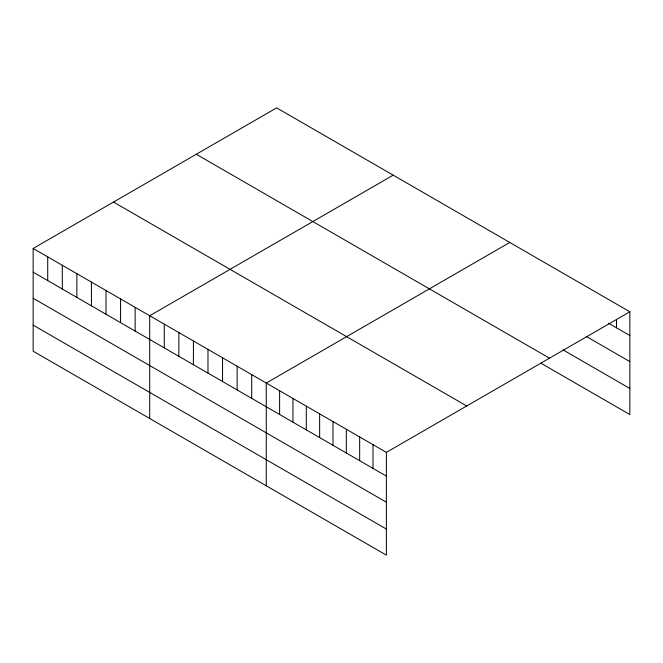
<?xml version="1.0" encoding="UTF-8"?>
<svg xmlns="http://www.w3.org/2000/svg" width="663" height="663" viewBox="0 0 663 663"><rect width="100%" height="100%" fill="white"/><g stroke="black" fill="none" stroke-linecap="round" stroke-linejoin="round"><path stroke-width="0.99" d="M33.15 248.451L386.355 452.373L386.355 555.13L33.15 351.208L33.15 248.451L276.645 107.87L629.85 311.792L629.85 414.549L540.892 363.191M393.2 175.165L149.705 315.745L149.705 418.502M509.764 242.459L266.269 383.04L266.269 485.797M386.355 452.373L629.85 311.792M608.501 323.196L629.85 335.519M586.258 336.431L629.85 361.6M563.136 349.948L629.85 388.468M196.289 154.264L549.494 358.186M113.506 202.058L466.711 405.98M33.15 272.178L386.355 476.1M33.15 298.259L386.355 502.181M33.15 325.127L386.355 529.049M616.507 319.566L616.507 327.812M373.012 444.666L373.012 468.393M359.669 436.967L359.669 460.694M346.326 429.259L346.326 452.986M332.983 421.56L332.983 445.287M319.641 413.853L319.641 437.58M306.298 406.146L306.298 429.881M292.955 398.446L292.955 422.174M279.612 390.739L279.612 414.474M251.7 374.628L251.7 398.355M237.13 366.216L237.13 389.943M222.553 357.805L222.553 381.532M207.983 349.393L207.983 373.12M193.414 340.981L193.414 364.708M178.844 332.569L178.844 356.296M164.275 324.157L164.275 347.884M135.136 307.334L135.136 331.061M120.567 298.922L120.567 322.649M105.997 290.51L105.997 314.237M91.428 282.098L91.428 305.825M76.858 273.686L76.858 297.414M62.289 265.275L62.289 289.002M47.719 256.863L47.719 280.59"/></g></svg>
